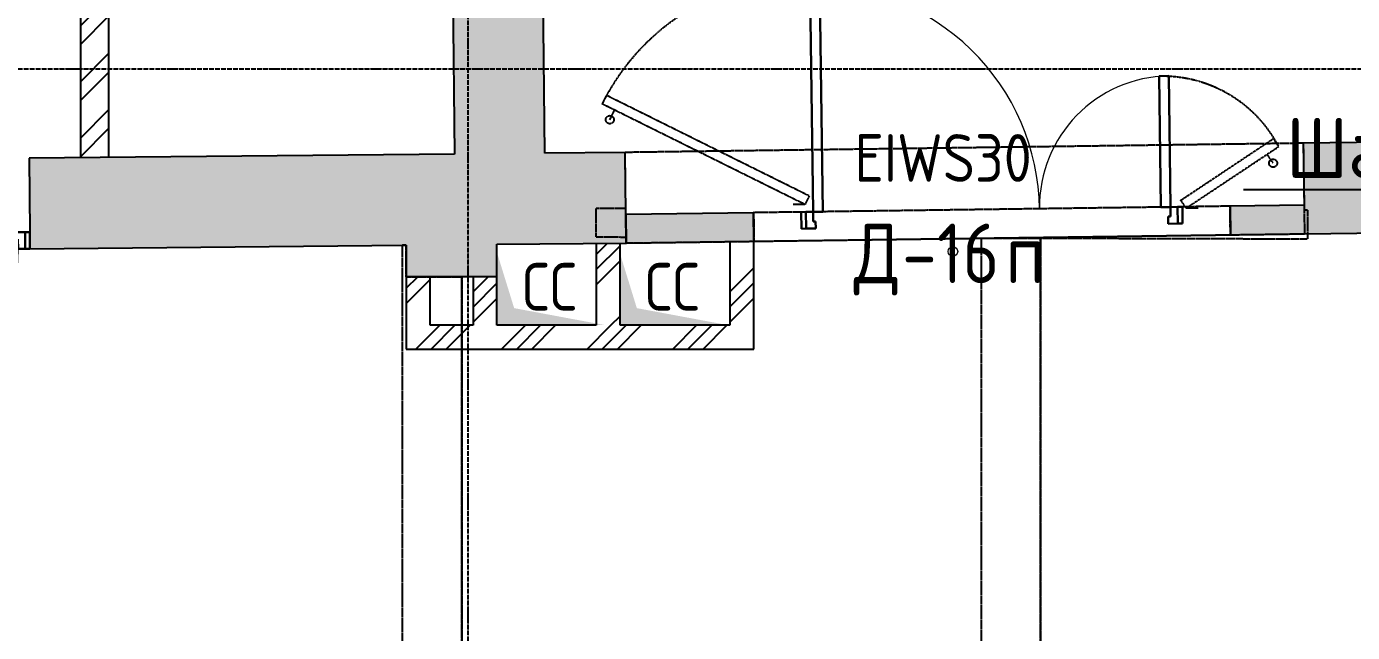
# Model space of a CAD drawing. Header units: millimetres. Extents: x -129048 to 476301, y -5853 to 215316.
# Drawn here: x 256533 to 262099, y 11041 to 13584 of the extents above; entities that cross this region are included whole.
import ezdxf
from ezdxf import colors
from ezdxf.entities.mleader import LeaderData, LeaderLine
from ezdxf.math import Vec2, Vec3

# ---------------------------------------------------------------- set-up
doc = ezdxf.new("R2010")
doc.units = ezdxf.units.MM
for name, pattern in [('ADSK_Линия сетки', [25, 20, -2.5, 0, -2.5]), ('ADSK_Сверху', [4.5, 3, -1.5]), ('ADSK_Снесено', [4.5, 3, -1.5]), ('ADSK_Штриховая_ш2 п1', [3, 2, -1])]:
    doc.linetypes.add(name, pattern=pattern)
for name, color, linetype, lineweight in [('GAZLAITER', 1, 'Continuous', 40), ('Аннотация', 7, 'Continuous', 9), ('Двери', 251, 'Continuous', 18), ('Каркас', 7, 'Continuous', 18), ('Марки дверей', 7, 'Continuous', 20), ('Узлы', 7, 'Continuous', 18)]:
    doc.layers.add(name, color=color, linetype=linetype, lineweight=lineweight)
doc.layers.add('Линии', color=7, linetype='Continuous', lineweight=9, true_color=0x00a600)
doc.layers.add('Стены внутренние', color=5, linetype='Continuous', lineweight=18, true_color=0x0000ff)
doc.styles.add('GOST Common_1', font='GOST Common_0.ttf', dxfattribs={"width": 0.9, "height": 200})
doc.styles.add('GOST Common_2', font='GOST Common_0.ttf', dxfattribs={"width": 0.9, "height": 250})
doc.styles.add('PIK', font='isocpeur.ttf', dxfattribs={"width": 0.9, "height": 250})
pattern_1 = [(45, (215977.25, 150), (-179.6051, 179.6051), []), (45, (216040.75, 150), (0, 359.2102), []), (45, (215913.75, 150), (0, 359.2102), [])]

# ---------------------------------------------------------------- blocks, each defined once
blk = doc.blocks.new('AC_Дверь_Однопольная - Д-19л 1030х2200h-1983133-03 План 3-го этажа')
at = {"layer": 'Двери', "lineweight": 30}
for p, q in [((465, 1120), (425, 1120)), ((425, 1120), (425, 190)), ((465, 190), (465, 1120)), ((-495, 190), (-515, 190)), ((-515, 190), (-515, 120)), ((-465, 190), (-495, 190)), ((-495, 190), (-495, 120)), ((-495, 120), (-495, 190)), ((-465, 150), (-465, 190)), ((425, 190), (465, 190)), ((495, 190), (465, 190)), ((465, 190), (465, 150)), ((495, 120), (495, 190)), ((515, 190), (495, 190)), ((495, 190), (495, 120)), ((515, 120), (515, 190)), ((-515, 120), (-495, 120)), ((-495, 120), (-455, 120)), ((-455, 150), (-465, 150)), ((-455, 120), (-455, 150)), ((465, 150), (455, 150)), ((455, 150), (455, 120)), ((455, 120), (495, 120)), ((495, 120), (515, 120))]:
    blk.add_line(p, q, dxfattribs=at)
at = {"layer": 'Двери'}
blk.add_arc((465, 190), 930, 90, 180, dxfattribs=at)
blk = doc.blocks.new('AC_Дверь_Двупольная - Д-16п 1500х2200h 2-2315479-03 План 3-го этажа')
at = {"layer": 'Двери', "lineweight": 30}
for p, q in [((-750, 1010), (-710, 1010)), ((-750, 60), (-750, 1010)), ((-710, 1010), (-710, 60)), ((750, 610), (710, 610)), ((710, 610), (710, 60)), ((750, 60), (750, 610)), ((-800, 60), (-780, 60)), ((-800, -10), (-800, 60)), ((-780, 60), (-750, 60)), ((-780, -10), (-780, 60)), ((-780, 60), (-780, -10)), ((-710, 60), (-750, 60)), ((-750, 60), (-750, 20)), ((710, 60), (750, 60)), ((780, 60), (750, 60)), ((750, 60), (750, 20)), ((780, -10), (780, 60)), ((800, 60), (780, 60)), ((780, 60), (780, -10)), ((800, -10), (800, 60)), ((-750, 20), (-740, 20)), ((-740, 20), (-740, -10)), ((750, 20), (740, 20)), ((740, 20), (740, -10)), ((-780, -10), (-800, -10)), ((-740, -10), (-780, -10)), ((740, -10), (780, -10)), ((780, -10), (800, -10))]:
    blk.add_line(p, q, dxfattribs=at)
at = {"layer": 'Двери'}
for centre, radius, start, end in [((-750, 60), 950, 360, 90), ((750, 60), 550, 90, 180)]:
    blk.add_arc(centre, radius, start, end, dxfattribs=at)
blk = doc.blocks.new('ADSK_Марка_Дверь - Типоразмер_ADSK_Марка-58376-03 План 3-го этажа')
at = {"layer": 'Марки дверей', "lineweight": 9}
blk.add_circle((0, 0), 0.2, dxfattribs=at)

msp = doc.modelspace()

# ---------------------------------------------------------------- hatches: boundary and pattern name
at = {"layer": 'Стены внутренние', "lineweight": 25, "true_color": 0x636466}
for points in [[(258329.22066, 13048.53488), (258709.20332, 13052.17776), (258630.93999, 20574.05859), (258250.91942, 20574.05859), (258328.23413, 13143.35052)], [(261897.13521, 12714.07927), (262702.26489, 12725.00963), (262697.10652, 13104.97462), (261891.97684, 13094.04425), (261897.07501, 12718.51337)], [(258474.21658, 12533.63165), (258507.32808, 12533.63165), (258507.32808, 12670.22493), (258127.32808, 12666.58188), (258127.32808, 12533.63165)]]:
    msp.add_hatch(color=251, dxfattribs=at).paths.add_polyline_path(points)
h = msp.add_hatch(dxfattribs=at)
h.set_pattern_fill('FP_2', color=251, style=0, pattern_type=2)
h.set_pattern_definition([(45, (215977.25, 150), (-117.8655, 117.8655), []), (45, (216055.83, 150), (-117.8655, 117.8655), [])])
h.paths.add_polyline_path([(256759.22066, 13033.48335), (256879.22066, 13034.63379), (256879.22066, 13868.09966), (256759.22066, 13868.09966), (256759.22066, 13048.53488)])
h = msp.add_hatch(color=251, dxfattribs=at)
h.paths.add_polyline_path([(255229.15905, 12638.79725), (255517.80821, 12641.56452), (255514.16533, 13021.54706), (255229.15905, 13018.81471), (255229.15905, 12683.93065)])
h.paths.add_polyline_path([(256547.76088, 12651.43863), (259050.17217, 12675.42915), (259045.77152, 13055.40442), (256544.118, 13031.42117), (256547.6157, 12666.58188)])
h = msp.add_hatch(color=251, dxfattribs=at)
h.paths.add_polyline_path([(259050.17217, 12675.43066), (259586.51478, 12682.71172), (259584.88588, 12802.70066), (259048.78247, 12795.42285), (259050.17217, 12675.51564)])
h.paths.add_polyline_path([(261586.33051, 12709.85997), (261897.13511, 12714.07927), (261895.50625, 12834.06821), (261584.70162, 12829.84892), (261584.82325, 12820.889)])
h = msp.add_hatch(dxfattribs=at)
h.set_pattern_fill('FP_1', color=251, style=0, pattern_type=2)
h.set_pattern_definition(pattern_1)
h.paths.add_polyline_path([(259024.21658, 12330.56359), (259024.21658, 12675.18032), (258924.21658, 12674.22162), (258924.21658, 12330.56359), (259023.97134, 12330.56359)])
h = msp.add_hatch(dxfattribs=at)
h.set_pattern_fill('FP_1', color=251, style=0, pattern_type=2)
h.set_pattern_definition(pattern_1)
h.paths.add_polyline_path([(259485.73733, 12230.56359), (259585.73733, 12230.56359), (259584.88588, 12682.6896), (259485.73733, 12681.34362), (259485.73733, 12317.973)])
h = msp.add_hatch(dxfattribs=at)
h.set_pattern_fill('FP_1', color=251, style=0, pattern_type=2)
h.set_pattern_definition(pattern_1)
h.paths.add_polyline_path([(258127.32808, 12230.56359), (258227.32808, 12230.56359), (258227.32808, 12533.63165), (258127.32808, 12533.63165), (258127.32808, 12330.56359)])
h = msp.add_hatch(dxfattribs=at)
h.set_pattern_fill('FP_1', color=251, style=0, pattern_type=2)
h.set_pattern_definition(pattern_1)
h.paths.add_polyline_path([(258507.32808, 12330.56359), (258507.32808, 12533.63165), (258407.32808, 12533.63165), (258407.32808, 12330.56359), (258474.21658, 12330.56359)])
h = msp.add_hatch(dxfattribs=at)
h.set_pattern_fill('FP_1', color=251, style=0, pattern_type=2)
h.set_pattern_definition(pattern_1)
h.paths.add_polyline_path([(258899.0033, 12230.56359), (259485.73733, 12230.56359), (259485.73733, 12330.56359), (258227.32808, 12330.56359), (258227.32808, 12230.56359), (258474.21658, 12230.56359)])
at = {"layer": 'Узлы', "lineweight": 25, "true_color": 0x636466}
for points in [[(258924.21658, 12331.44633), (258959.21658, 12331.44633), (258579.92725, 12402.157), (258509.21658, 12631.26895), (258509.21658, 12331.44633), (258579.92725, 12331.44633)], [(259474.21658, 12331.44633), (259094.92725, 12402.157), (259024.21658, 12631.26895), (259024.21658, 12331.44633), (259098.59784, 12331.44633)]]:
    msp.add_hatch(color=251, dxfattribs=at).paths.add_polyline_path(points)

# ---------------------------------------------------------------- linework, layer by layer
at = {"linetype": 'ADSK_Линия сетки', "lineweight": 25}
for p, q in [((258387.16465, -2825.79407), (258387.16465, 21818.8012)), ((204891.02955, 13406.78828), (273118.97256, 13406.78828))]:
    msp.add_line(p, q, dxfattribs=at)
at = {"layer": 'Каркас', "color": 251, "linetype": 'ADSK_Сверху', "lineweight": 25, "true_color": 0x636466}
for p, q in [((260539.67192, 12695.65047), (260539.67192, 9101.21709)), ((260539.67192, 12695.65047), (260539.67192, 9101.21709)), ((260789.67192, 9101.21709), (260789.67192, 12699.04444)), ((260789.67192, 12699.04444), (260789.67192, 9101.21709)), ((258127.32808, 12666.58188), (258109.67192, 12666.41261)), ((258109.67192, 12666.41261), (258127.32808, 12666.58188)), ((258109.67192, 12666.41261), (258109.67192, 9283.87489)), ((258109.67192, 12666.41261), (258109.67192, 9283.87489)), ((258127.32808, 12533.63165), (258127.32808, 12666.58188)), ((258127.32808, 12666.58188), (258127.32808, 12533.63165)), ((258359.67192, 12533.63165), (258127.32808, 12533.63165)), ((258127.32808, 12533.63165), (258359.67192, 12533.63165)), ((258359.67192, 9285.73574), (258359.67192, 12533.63165)), ((258359.67192, 12533.63165), (258359.67192, 9285.73574))]:
    msp.add_line(p, q, dxfattribs=at)
at = {"layer": 'Линии', "color": 251, "linetype": 'ADSK_Штриховая_ш2 п1', "lineweight": 25, "true_color": 0x636466}
for p, q in [((258967.09732, 13294.85257), (258949.32763, 13259.0163)), ((259800.43895, 12836.98607), (258949.32763, 13259.0163)), ((259818.20865, 12872.82234), (258967.09732, 13294.85257)), ((258981.65767, 13192.75675), (259001.64858, 13233.07255)), ((261378.21516, 12854.95478), (261766.90431, 13113.44499)), ((261400.36543, 12821.64764), (261789.05458, 13080.13785)), ((261789.05458, 13080.13785), (261766.90431, 13113.44499)), ((261765.34521, 13010.32792), (261740.42616, 13047.79846)), ((259818.20865, 12872.82234), (259800.43895, 12836.98607)), ((259800.43895, 12836.98607), (259750.44125, 12837.4654)), ((261400.36543, 12821.64764), (261378.21516, 12854.95478)), ((261450.36313, 12821.16831), (261400.36543, 12821.64764))]:
    msp.add_line(p, q, dxfattribs=at)
for centre in [(258981.65767, 13192.75675), (261765.34521, 13010.32792)]:
    msp.add_circle(centre, 17, dxfattribs=at)
for centre, radius, start, end in [((259800.43895, 12836.98607), 950, 89.38767611, 153.62512516), ((261300.40173, 12822.62417), 552.35396, 27.78864595, 90)]:
    msp.add_arc(centre, radius, start, end, dxfattribs=at)
at = {"layer": 'Стены внутренние', "color": 251, "lineweight": 25, "true_color": 0x636466}
for p, q in [((258250.91942, 20574.05859), (258329.22066, 13048.53488)), ((258709.20332, 13052.17776), (258630.93999, 20574.05859)), ((256759.22066, 13868.09966), (256759.22066, 13033.48335)), ((256879.22066, 13034.63379), (256879.22066, 13748.09966)), ((263089.8804, 13110.30688), (261891.97684, 13094.04425)), ((261891.97684, 13094.04425), (261895.50625, 12834.06821)), ((258329.22066, 13048.53488), (256544.118, 13031.42117)), ((256544.118, 13031.42117), (256547.08982, 12721.43542)), ((259045.77152, 13055.40442), (258709.20332, 13052.17776)), ((259050.17217, 12675.42915), (259045.77152, 13055.40442)), ((259584.88588, 12802.70066), (259048.16439, 12795.41446)), ((259586.51478, 12682.71172), (259584.88588, 12802.70066)), ((261895.50621, 12834.06821), (261584.70162, 12829.84892)), ((261584.70162, 12829.84892), (261586.33051, 12709.85997)), ((259048.16439, 12795.41446), (259049.79328, 12675.42552)), ((261897.13521, 12714.07927), (263094.39505, 12730.33316)), ((256547.76088, 12651.43863), (258127.32808, 12666.58188)), ((258127.32808, 12666.58188), (258127.32808, 12230.56359)), ((258507.32808, 12670.22493), (259050.17217, 12675.42915)), ((258507.32808, 12330.56359), (258507.32808, 12670.22493)), ((258924.21658, 12674.22162), (258924.21658, 12330.56359)), ((259024.21658, 12330.56359), (259024.21658, 12675.18032)), ((259049.79328, 12675.42552), (259586.51478, 12682.71172)), ((259485.73733, 12681.34362), (259485.73733, 12330.56359)), ((259585.73733, 12230.56359), (259585.73733, 12682.70116)), ((258507.32808, 12533.63165), (258127.32808, 12533.63165)), ((258227.32808, 12330.56359), (258227.32808, 12533.63165)), ((258407.32808, 12533.63165), (258407.32808, 12330.56359)), ((258407.32808, 12330.56359), (258227.32808, 12330.56359)), ((258924.21658, 12330.56359), (258507.32808, 12330.56359)), ((259485.73733, 12330.56359), (259024.21658, 12330.56359)), ((258127.32808, 12230.56359), (259585.73733, 12230.56359))]:
    msp.add_line(p, q, dxfattribs=at)
at = {"layer": 'Стены внутренние', "color": 251, "linetype": 'ADSK_Сверху', "lineweight": 25, "true_color": 0x636466}
for p, q in [((261891.97684, 13094.04425), (259045.77152, 13055.40442)), ((261891.97684, 13094.04425), (261897.13521, 12714.07927)), ((259050.17217, 12675.42915), (259045.77152, 13055.40442)), ((259048.49144, 12820.55258), (258924.21658, 12820.88502)), ((258924.21658, 12700.88459), (258924.21658, 12820.88502)), ((261909.91766, 12812.89812), (261895.79314, 12812.93591)), ((261909.91766, 12812.89812), (261909.59666, 12692.89855)), ((258924.21658, 12700.88459), (259049.88125, 12700.54843)), ((259050.17217, 12675.42915), (261897.13521, 12714.07927)), ((260595.83486, 12696.41293), (261909.59666, 12692.89855))]:
    msp.add_line(p, q, dxfattribs=at)
at = {"layer": 'Стены внутренние', "color": 251, "linetype": 'ADSK_Снесено', "lineweight": 25, "true_color": 0x636466}
for p, q in [((259784.86746, 12805.41549), (259584.88588, 12802.70066)), ((259584.88588, 12802.70066), (259586.51478, 12682.71172)), ((261294.72833, 12825.91242), (259874.85916, 12806.63716)), ((261584.70162, 12829.84892), (261384.72004, 12827.13409)), ((261586.33051, 12709.85997), (261584.70162, 12829.84892)), ((259586.51478, 12682.71172), (261897.13511, 12714.07926))]:
    msp.add_line(p, q, dxfattribs=at)

# ---------------------------------------------------------------- block references
at = {"layer": 'Двери', "color": 251, "lineweight": 25, "true_color": 0x636466}
for name, p, rotation in [('AC_Дверь_Двупольная - Д-16п 1500х2200h 2-2315479-03 План 3-го этажа', (260585.6082, 12756.28032), 0.7777641755675127), ('AC_Дверь_Однопольная - Д-19л 1030х2200h-1983133-03 План 3-го этажа', (256030.96311, 12836.49284), 180.5492755352822)]:
    msp.add_blockref(name, p, dxfattribs=dict(at, rotation=rotation))
at = {"layer": 'Марки дверей', "color": 251, "lineweight": 25, "true_color": 0x636466, "xscale": 99.99999999999993, "yscale": 99.99999999999993, "zscale": 99.99999999999993}
msp.add_blockref('ADSK_Марка_Дверь - Типоразмер_ADSK_Марка-58376-03 План 3-го этажа', (260421.5762, 12639.87051), dxfattribs=at)

# ---------------------------------------------------------------- texts
at = {"layer": 'Аннотация', "color": 251, "lineweight": 25, "true_color": 0x636466, "char_height": 200, "width": 317.46825, "attachment_point": 1, "style": 'GOST Common_1'}
for insert in [(258614.54895, 12591.76442), (259129.54895, 12591.76442)]:
    msp.add_mtext('СС', dxfattribs=dict(at, insert=insert))
at = {"layer": 'Марки дверей', "color": 251, "lineweight": 25, "true_color": 0x636466, "attachment_point": 1}
for s, insert, char_height, width, style in [('EIWS30', (260008.29693, 13132.28451), 200, 959.6199375, 'GOST Common_1'), ('\\fGOST Common|b0|i0|c204|p34|;\\W.9;Д', (260005.59693, 12756.88361), 250, 245.316375, 'GOST Common_2'), ('-16', (260208.00318, 12756.88361), 250, 526.7086875, 'GOST Common_2'), ('\\fGOST Common|b0|i0|c204|p34|;\\W.9;п', (260642.5813, 12756.88361), 250, 194.8100625, 'GOST Common_2')]:
    msp.add_mtext(s, dxfattribs=dict(at, insert=insert, char_height=char_height, width=width, style=style))

# ---------------------------------------------------------------- leaders
at = {"layer": 'GAZLAITER', "color": 18, "lineweight": 25, "ltscale": 10, "true_color": 0x000000}
ml = msp.add_multileader_mtext('Standard', dxfattribs=at)
ml.set_content('{\\C256;\\c0;Шахта3 200х200}', color=2, style='PIK')
ml.set_leader_properties()
ml.build(insert=Vec2(0, 0))
ml.multileader.update_dxf_attribs({"text_left_attachment_type": 6, "text_right_attachment_type": 6, "dogleg_length": 0.36, "arrow_head_size": 0.18})
ctx = ml.context
ctx.base_point, ctx.char_height, ctx.arrow_head_size, ctx.landing_gap_size, ctx.plane_origin = Vec3(261736.11093, 12898.54827), 250, 0.18, 0.09, Vec3(265018.3301, 13941.87799)
ctx.left_attachment, ctx.right_attachment, ctx.text_align_type = 6, 6, 2
notes = []
notes.append((ctx, [(1, (1, 1, 0), (264031.65093, 12898.54827), (-1, 0), 0.36, [(0, [(265018.3301, 13941.87799)], 0, [])])]))
ctx.mtext.insert, ctx.mtext.alignment, ctx.mtext.flow_direction = Vec3(264031.20093, 13198.54827), 3, 5
for ctx, leaders in notes:
    for number, flags, end, landing, length, lines in leaders:
        leader = LeaderData()
        leader.index, (leader.has_last_leader_line, leader.has_dogleg_vector, leader.attachment_direction) = number, flags
        leader.last_leader_point, leader.dogleg_vector, leader.dogleg_length = Vec3(end), Vec3(landing), length
        for number, points, colour, breaks in lines:
            line = LeaderLine()
            line.index, line.vertices, line.color, line.breaks = number, Vec3.list(points), colors.encode_raw_color(colour), breaks
            leader.lines.append(line)
        ctx.leaders.append(leader)

doc.saveas('drawing.dxf')
